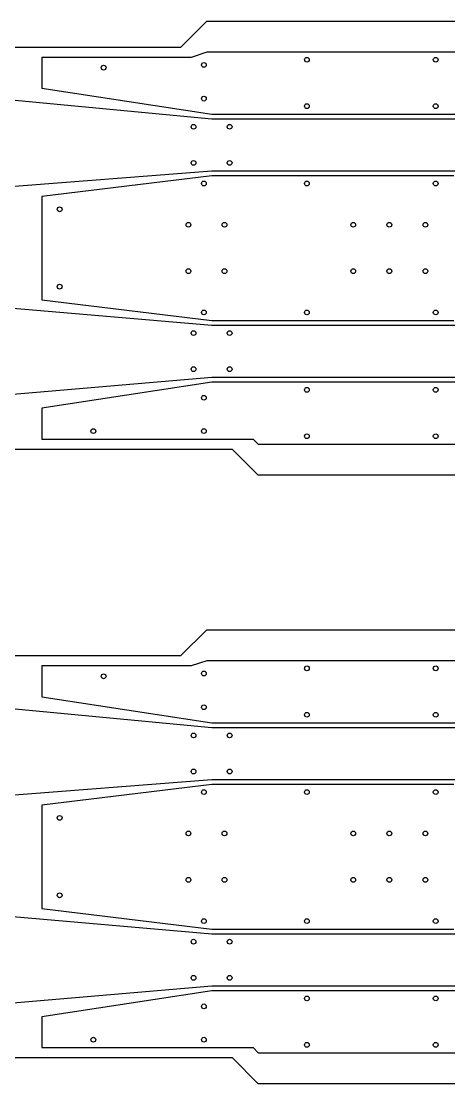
# Model space of a CAD drawing. Header units: millimetres. Extents: x 43.3 to 83.3, y 94.2 to 164.2.
# Drawn here: x 58.6 to 66.9, y 112.4 to 133 of the extents above; entities that cross this region are included whole.
import ezdxf

# ---------------------------------------------------------------- set-up
doc = ezdxf.new("R2010")
doc.units = ezdxf.units.MM
doc.layers.add('Foil', color=5, linetype='Continuous')
doc.layers.add('Outline', color=3, linetype='Continuous')

msp = doc.modelspace()

# ---------------------------------------------------------------- linework, layer by layer
at = {"layer": 'Foil'}
for p, q in [((61.9, 132.3), (59, 132.3)), ((59, 132.3), (59, 131.7)), ((62.2, 132.4), (61.9, 132.3)), ((69.7, 132.4), (62.2, 132.4)), ((62.3, 131.1), (50.7, 132.2)), ((59, 131.7), (62.3, 131.2)), ((62.3, 131.2), (62.4, 131.2)), ((66.9, 131.1), (62.3, 131.1)), ((62.4, 131.2), (67.1, 131.2)), ((69.7, 131.1), (66.9, 131.1)), ((50.7, 129.2), (62.3, 130.1)), ((62.3, 130), (59, 129.6)), ((62.3, 130.1), (63.2, 130.1)), ((63.3, 130), (62.3, 130)), ((63.2, 130.1), (66.9, 130.1)), ((67, 130), (63.3, 130)), ((66.9, 130.1), (69.7, 130.1)), ((59, 129.6), (59, 127.6)), ((62.3, 127.1), (50.7, 128.1)), ((59, 127.6), (62.3, 127.2)), ((62.3, 127.2), (63.4, 127.2)), ((63.4, 127.2), (67, 127.2)), ((63.3, 127.1), (62.3, 127.1)), ((66.9, 127.1), (63.3, 127.1)), ((69.7, 127.1), (66.9, 127.1)), ((50.7, 125.1), (62.3, 126.1)), ((62.3, 126.1), (63.2, 126.1)), ((63.2, 126.1), (66.9, 126.1)), ((66.9, 126.1), (69.7, 126.1)), ((62.3, 126), (59, 125.5)), ((63.4, 126), (62.3, 126)), ((67.1, 126), (63.4, 126)), ((59, 125.5), (59, 124.9)), ((59, 124.9), (63.1, 124.9)), ((63.1, 124.9), (63.2, 124.8)), ((63.2, 124.8), (69.7, 124.8)), ((62.2, 120.6), (61.9, 120.5)), ((69.7, 120.6), (62.2, 120.6)), ((62.3, 119.3), (50.7, 120.4)), ((61.9, 120.5), (59, 120.5)), ((59, 120.5), (59, 119.9)), ((59, 119.9), (62.3, 119.4)), ((62.3, 119.4), (62.4, 119.4)), ((66.9, 119.3), (62.3, 119.3)), ((62.4, 119.4), (67.1, 119.4)), ((69.7, 119.3), (66.9, 119.3)), ((50.7, 117.4), (62.3, 118.3)), ((62.3, 118.3), (63.2, 118.3)), ((63.2, 118.3), (66.9, 118.3)), ((66.9, 118.3), (69.7, 118.3)), ((62.3, 118.2), (59, 117.8)), ((63.3, 118.2), (62.3, 118.2)), ((67, 118.2), (63.3, 118.2)), ((59, 117.8), (59, 115.8)), ((62.3, 115.3), (50.7, 116.3)), ((59, 115.8), (62.3, 115.4)), ((62.3, 115.4), (63.4, 115.4)), ((63.4, 115.4), (67, 115.4)), ((63.3, 115.3), (62.3, 115.3)), ((66.9, 115.3), (63.3, 115.3)), ((69.7, 115.3), (66.9, 115.3)), ((50.7, 113.3), (62.3, 114.3)), ((62.3, 114.2), (59, 113.7)), ((62.3, 114.3), (63.2, 114.3)), ((63.4, 114.2), (62.3, 114.2)), ((63.2, 114.3), (66.9, 114.3)), ((67.1, 114.2), (63.4, 114.2)), ((66.9, 114.3), (69.7, 114.3)), ((59, 113.7), (59, 113.1)), ((59, 113.1), (63.1, 113.1)), ((63.1, 113.1), (63.2, 113)), ((63.2, 113), (69.7, 113))]:
    msp.add_line(p, q, dxfattribs=at)
for centre in [(64.146, 132.254), (66.646, 132.254), (60.2, 132.1), (62.146, 132.154), (62.146, 131.5), (64.146, 131.354), (66.646, 131.354), (61.946, 130.954), (62.646, 130.954), (61.946, 130.254), (62.646, 130.254), (62.146, 129.854), (64.146, 129.854), (66.646, 129.854), (59.346, 129.354), (61.846, 129.054), (62.546, 129.054), (65.046, 129.054), (65.746, 129.054), (66.446, 129.054), (61.846, 128.154), (62.546, 128.154), (65.046, 128.154), (65.746, 128.154), (66.446, 128.154), (59.346, 127.854), (62.146, 127.354), (64.146, 127.354), (66.646, 127.354), (61.946, 126.954), (62.646, 126.954), (61.946, 126.254), (62.646, 126.254), (64.146, 125.854), (66.646, 125.854), (62.146, 125.7), (60, 125.054), (62.146, 125.054), (64.146, 124.954), (66.646, 124.954), (60.2, 120.3), (62.146, 120.354), (64.146, 120.454), (66.646, 120.454), (62.146, 119.7), (64.146, 119.554), (66.646, 119.554), (61.946, 119.154), (62.646, 119.154), (61.946, 118.454), (62.646, 118.454), (62.146, 118.054), (64.146, 118.054), (66.646, 118.054), (59.346, 117.554), (61.846, 117.254), (62.546, 117.254), (65.046, 117.254), (65.746, 117.254), (66.446, 117.254), (61.846, 116.354), (62.546, 116.354), (65.046, 116.354), (65.746, 116.354), (66.446, 116.354), (59.346, 116.054), (62.146, 115.554), (64.146, 115.554), (66.646, 115.554), (61.946, 115.154), (62.646, 115.154), (61.946, 114.454), (62.646, 114.454), (62.146, 113.9), (64.146, 114.054), (66.646, 114.054), (60, 113.254), (62.146, 113.254), (64.146, 113.154), (66.646, 113.154)]:
    msp.add_circle(centre, 0.0463, dxfattribs=at)
at = {"layer": 'Outline'}
for p, q in [((61.7, 132.5), (62.2, 133)), ((62.2, 133), (69.1, 133)), ((56.7, 132.5), (61.7, 132.5)), ((62.7, 124.7), (56.7, 124.7)), ((63.2, 124.2), (62.7, 124.7)), ((69.1, 124.2), (63.2, 124.2)), ((61.7, 120.7), (62.2, 121.2)), ((62.2, 121.2), (69.1, 121.2)), ((56.7, 120.7), (61.7, 120.7)), ((62.7, 112.9), (56.7, 112.9)), ((63.2, 112.4), (62.7, 112.9)), ((69.1, 112.4), (63.2, 112.4))]:
    msp.add_line(p, q, dxfattribs=at)

doc.saveas('drawing.dxf')
